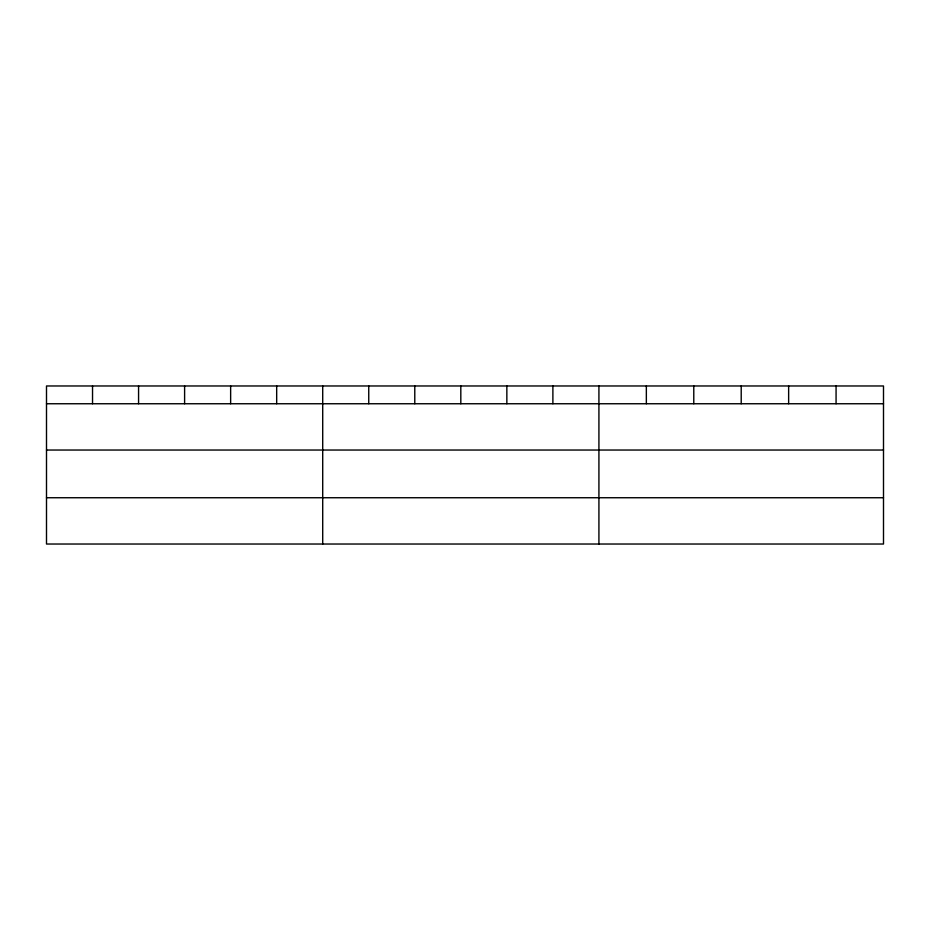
<?xml version="1.0" encoding="UTF-8"?>
<svg xmlns="http://www.w3.org/2000/svg" width="930" height="930" viewBox="0 0 930 930"><rect width="100%" height="100%" fill="white"/><g stroke="black" fill="none" stroke-linecap="round" stroke-linejoin="round"><path stroke-width="1.4" d="M883.5 450.039L883.5 385.973L46.5 385.973L46.5 544.027L883.5 544.027L883.5 450.039L46.5 450.039M46.5 403.748L883.5 403.748M46.5 497.736L883.5 497.736M836.07 385.973L836.07 403.748M788.64 385.973L788.64 403.748M741.21 385.973L741.21 403.748M693.78 385.973L693.78 403.748M646.35 385.973L646.35 403.748M598.92 385.973L598.92 544.027M552.885 385.973L552.885 403.748M506.85 385.973L506.85 403.748M460.815 385.973L460.815 403.748M414.78 385.973L414.78 403.748M368.745 385.973L368.745 403.748M322.71 385.973L322.71 544.027M276.675 385.973L276.675 403.748M230.64 385.973L230.64 403.748M184.605 385.973L184.605 403.748M138.57 385.973L138.57 403.748M92.535 385.973L92.535 403.748"/></g></svg>
